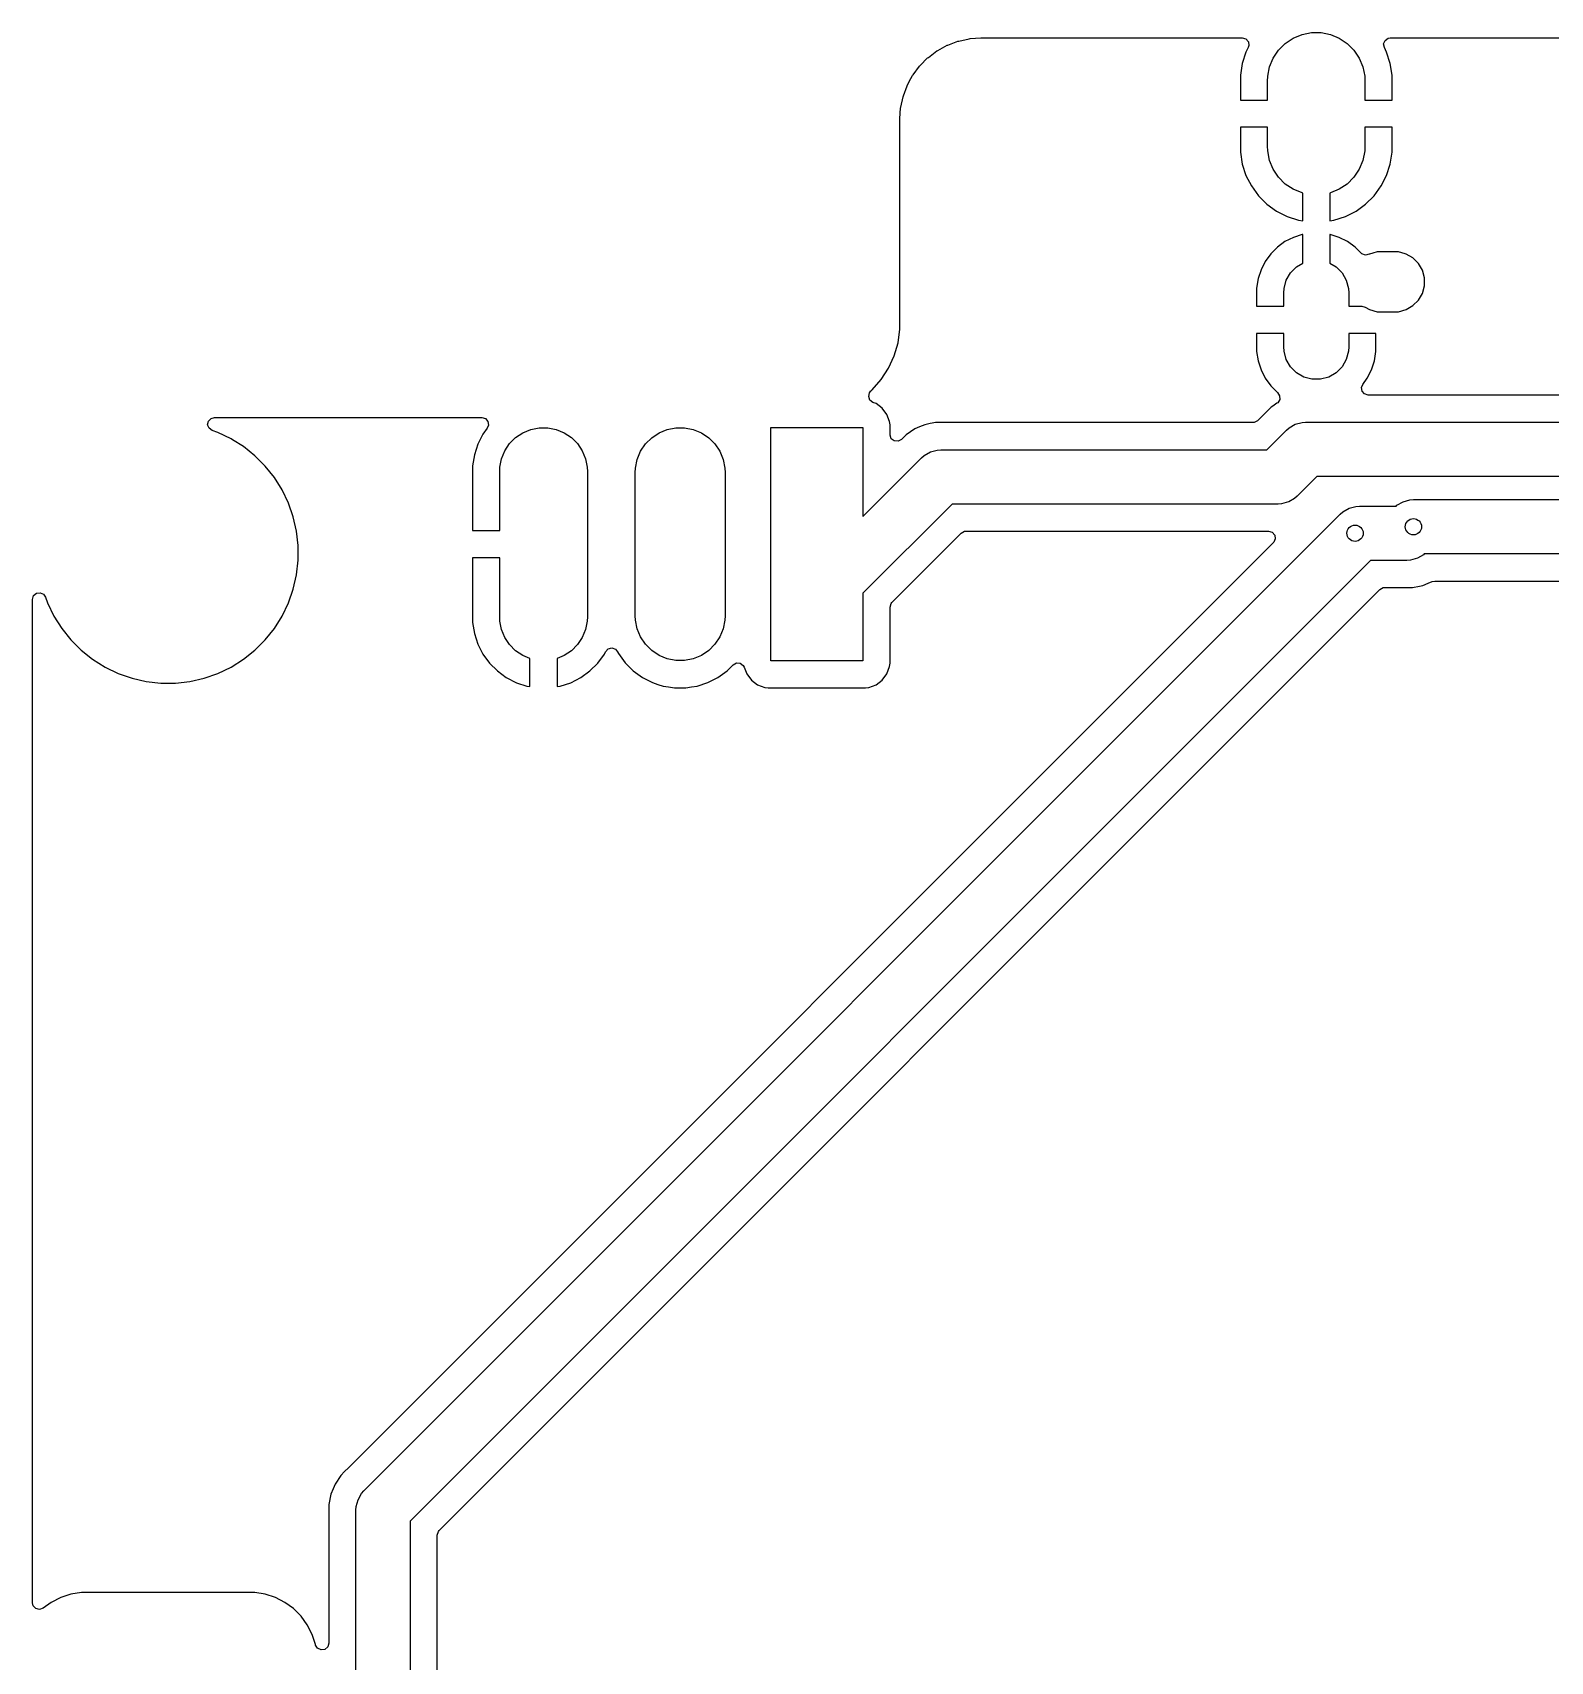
# Model space of a CAD drawing. Extents: x 4.04 to 6.24, y -5.22 to -2.73.
# Drawn here: x 4.035 to 5.138, y -3.915 to -2.732 of the extents above; entities that cross this region are included whole.
import ezdxf

# ---------------------------------------------------------------- set-up
doc = ezdxf.new("R2010")
doc.units = 0
doc.header["$MEASUREMENT"] = 0
doc.layers.add('BLACK', color=7, linetype='CONTINUOUS')

msp = doc.modelspace()

# ---------------------------------------------------------------- linework, layer by layer
at = {"layer": 'BLACK', "linetype": 'CONTINUOUS'}
for p, q in [((4.6928, -2.7454), (4.6996, -2.7417)), ((4.6996, -2.7417), (4.7002, -2.7415)), ((4.7002, -2.7415), (4.7075, -2.7388)), ((4.7075, -2.7388), (4.7081, -2.7386)), ((4.7081, -2.7386), (4.7157, -2.7369)), ((4.7157, -2.7369), (4.7164, -2.7368)), ((4.7164, -2.7368), (4.7242, -2.7363)), ((4.7242, -2.7363), (4.7246, -2.7362)), ((4.7246, -2.7362), (4.727, -2.7362)), ((4.727, -2.7362), (4.9139, -2.7362)), ((4.9139, -2.7362), (4.9166, -2.737)), ((4.9166, -2.737), (4.9184, -2.7391)), ((4.9188, -2.7418), (4.9183, -2.7433)), ((4.9184, -2.7391), (4.9188, -2.7418)), ((4.9403, -2.7452), (4.9452, -2.7403)), ((4.9452, -2.7403), (4.951, -2.7365)), ((4.951, -2.7365), (4.9574, -2.7338)), ((4.9574, -2.7338), (4.9642, -2.7325)), ((4.9642, -2.7325), (4.9712, -2.7325)), ((4.9712, -2.7325), (4.978, -2.7338)), ((4.978, -2.7338), (4.9844, -2.7365)), ((4.9844, -2.7365), (4.9902, -2.7403)), ((4.9902, -2.7403), (4.9951, -2.7452)), ((5.0166, -2.7406), (5.0177, -2.7381)), ((5.0172, -2.7433), (5.0166, -2.7406)), ((5.0177, -2.7381), (5.0199, -2.7365)), ((5.0199, -2.7365), (5.0215, -2.7362)), ((5.0215, -2.7362), (5.2541, -2.7362)), ((4.68, -2.7564), (4.6855, -2.7509)), ((4.6855, -2.7509), (4.686, -2.7505)), ((4.686, -2.7505), (4.6922, -2.7458)), ((4.6922, -2.7458), (4.6928, -2.7454)), ((4.914, -2.7548), (4.9126, -2.7634)), ((4.9166, -2.7466), (4.914, -2.7548)), ((4.9183, -2.7433), (4.9166, -2.7466)), ((4.9338, -2.7574), (4.9365, -2.751)), ((4.9365, -2.751), (4.9403, -2.7452)), ((4.9951, -2.7452), (4.999, -2.751)), ((4.999, -2.751), (5.0016, -2.7574)), ((5.0188, -2.7466), (5.0172, -2.7433)), ((5.0215, -2.7548), (5.0188, -2.7466)), ((5.0228, -2.7634), (5.0215, -2.7548)), ((4.6709, -2.7704), (4.6733, -2.7659)), ((4.6733, -2.7659), (4.6746, -2.7637)), ((4.6746, -2.7637), (4.675, -2.7631)), ((4.675, -2.7631), (4.6796, -2.7569)), ((4.6796, -2.7569), (4.68, -2.7564)), ((4.9126, -2.7634), (4.9126, -2.7815)), ((4.9323, -2.7677), (4.9325, -2.7642)), ((4.9325, -2.7642), (4.9338, -2.7574)), ((5.0016, -2.7574), (5.003, -2.7642)), ((5.003, -2.7642), (5.0031, -2.7677)), ((5.0228, -2.7815), (5.0228, -2.7634)), ((4.6677, -2.779), (4.6679, -2.7783)), ((4.6679, -2.7783), (4.6706, -2.7711)), ((4.6706, -2.7711), (4.6709, -2.7704)), ((4.9323, -2.7815), (4.9323, -2.7677)), ((5.0031, -2.7677), (5.0031, -2.7815)), ((4.6654, -2.7951), (4.6659, -2.7872)), ((4.6659, -2.7872), (4.666, -2.7865)), ((4.6659, -2.7872), (4.6659, -2.7872)), ((4.6659, -2.7872), (4.6659, -2.7872)), ((4.666, -2.7865), (4.6677, -2.779)), ((4.9126, -2.7815), (4.9323, -2.7815)), ((5.0031, -2.7815), (5.0228, -2.7815)), ((4.6654, -2.7954), (4.6654, -2.7951)), ((4.6654, -2.9403), (4.6654, -2.7954)), ((4.9126, -2.8012), (4.9126, -2.8193)), ((4.9323, -2.8012), (4.9126, -2.8012)), ((4.9323, -2.815), (4.9323, -2.8012)), ((5.0228, -2.8012), (5.0031, -2.8012)), ((5.0031, -2.8012), (5.0031, -2.815)), ((5.0228, -2.8193), (5.0228, -2.8012)), ((4.9126, -2.8193), (4.914, -2.8279)), ((4.9325, -2.8184), (4.9323, -2.815)), ((4.9338, -2.8252), (4.9325, -2.8184)), ((4.9365, -2.8317), (4.9338, -2.8252)), ((5.0016, -2.8252), (4.999, -2.8317)), ((5.003, -2.8184), (5.0016, -2.8252)), ((5.0031, -2.815), (5.003, -2.8184)), ((5.0215, -2.8279), (5.0228, -2.8193)), ((4.914, -2.8279), (4.9166, -2.8361)), ((4.9166, -2.8361), (4.9206, -2.8438)), ((4.9403, -2.8374), (4.9365, -2.8317)), ((4.9452, -2.8424), (4.9403, -2.8374)), ((4.9951, -2.8374), (4.9902, -2.8424)), ((4.999, -2.8317), (4.9951, -2.8374)), ((5.0149, -2.8438), (5.0188, -2.8361)), ((5.0188, -2.8361), (5.0215, -2.8279)), ((4.9206, -2.8438), (4.9257, -2.8509)), ((4.951, -2.8462), (4.9452, -2.8424)), ((4.9574, -2.8489), (4.951, -2.8462)), ((4.9579, -2.849), (4.9574, -2.8489)), ((4.9579, -2.8692), (4.9579, -2.849)), ((4.978, -2.8489), (4.9776, -2.849)), ((4.9776, -2.849), (4.9776, -2.8692)), ((4.9844, -2.8462), (4.978, -2.8489)), ((4.9902, -2.8424), (4.9844, -2.8462)), ((5.0098, -2.8509), (5.0149, -2.8438)), ((4.9257, -2.8509), (4.9318, -2.857)), ((4.9318, -2.857), (4.9388, -2.8621)), ((4.9966, -2.8621), (5.0036, -2.857)), ((5.0036, -2.857), (5.0098, -2.8509)), ((4.9388, -2.8621), (4.9466, -2.866)), ((4.9466, -2.866), (4.9548, -2.8687)), ((4.9548, -2.8687), (4.9579, -2.8692)), ((4.9776, -2.8692), (4.9806, -2.8687)), ((4.9806, -2.8687), (4.9889, -2.866)), ((4.9889, -2.866), (4.9966, -2.8621)), ((4.945, -2.8842), (4.9395, -2.8882)), ((4.9511, -2.8811), (4.945, -2.8842)), ((4.9576, -2.879), (4.9511, -2.8811)), ((4.9576, -2.879), (4.9576, -2.879)), ((4.9579, -2.879), (4.9576, -2.879)), ((4.9579, -2.8999), (4.9579, -2.879)), ((4.9579, -2.879), (4.9579, -2.879)), ((4.9779, -2.879), (4.9776, -2.879)), ((4.9776, -2.879), (4.9776, -2.8999)), ((4.9843, -2.8811), (4.9779, -2.879)), ((4.9779, -2.879), (4.9779, -2.879)), ((4.9904, -2.8842), (4.9843, -2.8811)), ((4.9959, -2.8882), (4.9904, -2.8842)), ((4.9347, -2.893), (4.9307, -2.8986)), ((4.9395, -2.8882), (4.9347, -2.893)), ((5.0003, -2.8926), (4.9959, -2.8882)), ((5.0009, -2.8931), (5.0003, -2.8926)), ((5.0035, -2.894), (5.0009, -2.8931)), ((5.0062, -2.8933), (5.0035, -2.894)), ((5.0064, -2.8932), (5.0062, -2.8933)), ((5.0088, -2.8926), (5.0064, -2.8932)), ((5.0064, -2.8932), (5.0064, -2.8932)), ((5.0119, -2.8917), (5.0088, -2.8926)), ((5.0275, -2.8917), (5.0119, -2.8917)), ((5.0324, -2.893), (5.0275, -2.8917)), ((5.033, -2.8932), (5.0324, -2.893)), ((5.0379, -2.896), (5.033, -2.8932)), ((5.033, -2.8932), (5.033, -2.8932)), ((5.0419, -2.9001), (5.0379, -2.896)), ((5.0379, -2.896), (5.0379, -2.896)), ((5.0379, -2.896), (5.0379, -2.896)), ((4.9276, -2.9046), (4.9255, -2.9111)), ((4.9307, -2.8986), (4.9276, -2.9046)), ((4.9459, -2.9122), (4.949, -2.9069)), ((4.949, -2.9069), (4.9533, -2.9025)), ((4.9533, -2.9025), (4.9579, -2.8999)), ((4.9776, -2.8999), (4.9821, -2.9025)), ((4.9821, -2.9025), (4.9865, -2.9069)), ((4.9865, -2.9069), (4.9895, -2.9122)), ((5.0448, -2.905), (5.0419, -2.9001)), ((5.0463, -2.9105), (5.0448, -2.905)), ((4.9255, -2.9111), (4.9244, -2.9179)), ((4.9244, -2.9179), (4.9244, -2.9311)), ((4.9441, -2.9213), (4.9443, -2.9182)), ((4.9443, -2.9182), (4.9459, -2.9122)), ((4.9895, -2.9122), (4.9911, -2.9182)), ((4.9911, -2.9182), (4.9913, -2.9213)), ((5.0448, -2.9218), (5.0463, -2.9162)), ((5.0463, -2.9162), (5.0463, -2.9105)), ((4.9244, -2.9311), (4.9441, -2.9311)), ((4.9441, -2.9311), (4.9441, -2.9213)), ((4.9913, -2.9213), (4.9913, -2.9311)), ((4.9913, -2.9311), (5.0008, -2.9311)), ((5.0008, -2.9311), (5.0032, -2.9318)), ((5.0032, -2.9318), (5.0064, -2.9336)), ((5.033, -2.9336), (5.0379, -2.9307)), ((5.0379, -2.9307), (5.0419, -2.9267)), ((5.0419, -2.9267), (5.0448, -2.9218)), ((4.6654, -2.9429), (4.6654, -2.9403)), ((4.6654, -2.9478), (4.6654, -2.9429)), ((5.0064, -2.9336), (5.0119, -2.9351)), ((5.0119, -2.9351), (5.0119, -2.9351)), ((5.0119, -2.9351), (5.0275, -2.9351)), ((5.0275, -2.9351), (5.033, -2.9336)), ((5.0275, -2.9351), (5.0275, -2.9351)), ((4.664, -2.9576), (4.6654, -2.9478)), ((4.9441, -2.9508), (4.9244, -2.9508)), ((4.9244, -2.9508), (4.9244, -2.964)), ((4.9441, -2.9606), (4.9441, -2.9508)), ((5.011, -2.9508), (4.9913, -2.9508)), ((4.9913, -2.9508), (4.9913, -2.9606)), ((5.011, -2.964), (5.011, -2.9508)), ((4.6571, -2.976), (4.6612, -2.9671)), ((4.6612, -2.9671), (4.664, -2.9576)), ((4.9244, -2.964), (4.9255, -2.9708)), ((4.9443, -2.9637), (4.9441, -2.9606)), ((4.9459, -2.9697), (4.9443, -2.9637)), ((4.9911, -2.9637), (4.9895, -2.9697)), ((4.9913, -2.9606), (4.9911, -2.9637)), ((5.01, -2.9708), (5.011, -2.964)), ((4.6518, -2.9843), (4.6571, -2.976)), ((4.9255, -2.9708), (4.9276, -2.9773)), ((4.9276, -2.9773), (4.9307, -2.9833)), ((4.949, -2.975), (4.9459, -2.9697)), ((4.9533, -2.9794), (4.949, -2.975)), ((4.9587, -2.9825), (4.9533, -2.9794)), ((4.9821, -2.9794), (4.9768, -2.9825)), ((4.9865, -2.975), (4.9821, -2.9794)), ((4.9895, -2.9697), (4.9865, -2.975)), ((5.0048, -2.9833), (5.0079, -2.9773)), ((5.0079, -2.9773), (5.01, -2.9708)), ((4.6453, -2.9918), (4.6518, -2.9843)), ((4.9307, -2.9833), (4.9347, -2.9888)), ((4.9347, -2.9888), (4.9395, -2.9937)), ((4.9646, -2.984), (4.9587, -2.9825)), ((4.9708, -2.984), (4.9646, -2.984)), ((4.9768, -2.9825), (4.9708, -2.984)), ((5.0006, -2.99), (5.0015, -2.9879)), ((5.001, -2.9928), (5.0006, -2.99)), ((5.0015, -2.9879), (5.0048, -2.9833)), ((4.6427, -2.9967), (4.6432, -2.994)), ((4.6436, -2.9992), (4.6427, -2.9967)), ((4.6432, -2.994), (4.6443, -2.9926)), ((4.6458, -3.0009), (4.6436, -2.9992)), ((4.6443, -2.9926), (4.6445, -2.9925)), ((4.6445, -2.9925), (4.6453, -2.9918)), ((4.648, -3.0017), (4.6458, -3.0009)), ((4.6525, -3.0051), (4.648, -3.0017)), ((4.648, -3.0017), (4.648, -3.0017)), ((4.9392, -3.0015), (4.9362, -3.0036)), ((4.9397, -3.0012), (4.9392, -3.0015)), ((4.9395, -2.9937), (4.9396, -2.9938)), ((4.9396, -2.9938), (4.9411, -2.9961)), ((4.9412, -2.9988), (4.9397, -3.0012)), ((4.9411, -2.9961), (4.9412, -2.9988)), ((5.0028, -2.9948), (5.001, -2.9928)), ((5.0054, -2.9956), (5.0028, -2.9948)), ((5.2695, -2.9956), (5.0054, -2.9956)), ((4.1626, -3.0172), (4.1632, -3.0145)), ((4.1632, -3.0145), (4.1651, -3.0125)), ((4.1651, -3.0125), (4.1675, -3.0118)), ((4.1675, -3.0118), (4.3617, -3.0118)), ((4.3617, -3.0118), (4.3644, -3.0126)), ((4.3644, -3.0126), (4.3662, -3.0147)), ((4.3662, -3.0147), (4.3666, -3.0174)), ((4.6559, -3.0096), (4.6525, -3.0051)), ((4.6525, -3.0051), (4.6525, -3.0051)), ((4.6578, -3.0147), (4.6559, -3.0096)), ((4.6559, -3.0096), (4.6559, -3.0096)), ((4.6579, -3.0149), (4.6578, -3.0147)), ((4.6582, -3.0171), (4.6579, -3.0149)), ((4.9251, -3.0142), (4.9227, -3.0155)), ((4.9349, -3.0044), (4.9251, -3.0142)), ((4.9362, -3.0036), (4.9349, -3.0044)), ((4.9349, -3.0044), (4.9349, -3.0044)), ((4.9362, -3.0036), (4.9362, -3.0036)), ((4.1637, -3.0197), (4.1626, -3.0172)), ((4.1659, -3.0213), (4.1637, -3.0197)), ((4.1701, -3.0228), (4.1659, -3.0213)), ((4.1796, -3.0274), (4.1701, -3.0228)), ((4.3625, -3.024), (4.3588, -3.0313)), ((4.3657, -3.0196), (4.3625, -3.024)), ((4.3666, -3.0174), (4.3657, -3.0196)), ((4.3819, -3.0308), (4.3863, -3.0264)), ((4.3863, -3.0264), (4.3915, -3.0229)), ((4.3915, -3.0229), (4.3973, -3.0205)), ((4.3973, -3.0205), (4.4034, -3.0193)), ((4.4034, -3.0193), (4.4097, -3.0193)), ((4.4097, -3.0193), (4.4158, -3.0205)), ((4.4158, -3.0205), (4.4216, -3.0229)), ((4.4216, -3.0229), (4.4268, -3.0264)), ((4.4268, -3.0264), (4.4312, -3.0308)), ((4.4805, -3.0311), (4.4851, -3.0266)), ((4.4851, -3.0266), (4.4904, -3.023)), ((4.4904, -3.023), (4.4963, -3.0206)), ((4.4963, -3.0206), (4.5026, -3.0193)), ((4.5026, -3.0193), (4.509, -3.0193)), ((4.509, -3.0193), (4.5153, -3.0206)), ((4.5153, -3.0206), (4.5212, -3.023)), ((4.5212, -3.023), (4.5265, -3.0266)), ((4.5265, -3.0266), (4.531, -3.0311)), ((4.5715, -3.1885), (4.5715, -3.0192)), ((4.5715, -3.0192), (4.6385, -3.0192)), ((4.6385, -3.0192), (4.6385, -3.0837)), ((4.6582, -3.0173), (4.6582, -3.0171)), ((4.6582, -3.0243), (4.6582, -3.0173)), ((4.6582, -3.0173), (4.6582, -3.0173)), ((4.6582, -3.0247), (4.6582, -3.0243)), ((4.6591, -3.0273), (4.6582, -3.0247)), ((4.6699, -3.0244), (4.6665, -3.0278)), ((4.6763, -3.0201), (4.6699, -3.0244)), ((4.6699, -3.0244), (4.6699, -3.0244)), ((4.6796, -3.0187), (4.6763, -3.0201)), ((4.6763, -3.0201), (4.6763, -3.0201)), ((4.6814, -3.018), (4.6796, -3.0187)), ((4.6835, -3.0171), (4.6814, -3.018)), ((4.6814, -3.018), (4.6814, -3.018)), ((4.6874, -3.0163), (4.6835, -3.0171)), ((4.6835, -3.0171), (4.6835, -3.0171)), ((4.6887, -3.0161), (4.6874, -3.0163)), ((4.6911, -3.0156), (4.6887, -3.0161)), ((4.9217, -3.0156), (4.6911, -3.0156)), ((4.9227, -3.0155), (4.9217, -3.0156)), ((4.9318, -3.0353), (4.9461, -3.0211)), ((4.9461, -3.0211), (4.948, -3.0194)), ((4.948, -3.0194), (4.9525, -3.0168)), ((4.948, -3.0194), (4.948, -3.0194)), ((4.9525, -3.0168), (4.9574, -3.0155)), ((4.9574, -3.0155), (4.96, -3.0153)), ((4.9574, -3.0155), (4.9574, -3.0155)), ((4.96, -3.0153), (5.765, -3.0153)), ((4.1807, -3.028), (4.1796, -3.0274)), ((4.1886, -3.033), (4.1807, -3.028)), ((4.1969, -3.0397), (4.1886, -3.033)), ((4.3588, -3.0313), (4.3563, -3.039)), ((4.3761, -3.0418), (4.3785, -3.036)), ((4.3785, -3.036), (4.3819, -3.0308)), ((4.4312, -3.0308), (4.4347, -3.036)), ((4.4347, -3.036), (4.4371, -3.0418)), ((4.4745, -3.0424), (4.477, -3.0364)), ((4.477, -3.0364), (4.4805, -3.0311)), ((4.531, -3.0311), (4.5346, -3.0364)), ((4.5346, -3.0364), (4.5371, -3.0424)), ((4.6613, -3.0289), (4.6591, -3.0273)), ((4.6641, -3.0291), (4.6613, -3.0289)), ((4.6665, -3.0278), (4.6641, -3.0291)), ((4.683, -3.0394), (4.6875, -3.0368)), ((4.6875, -3.0368), (4.6924, -3.0355)), ((4.6924, -3.0355), (4.695, -3.0353)), ((4.6924, -3.0355), (4.6924, -3.0355)), ((4.695, -3.0353), (4.9318, -3.0353)), ((4.2044, -3.0472), (4.1969, -3.0397)), ((4.2111, -3.0555), (4.2044, -3.0472)), ((4.3563, -3.039), (4.355, -3.047)), ((4.355, -3.047), (4.355, -3.094)), ((4.3747, -3.0511), (4.3748, -3.0479)), ((4.3748, -3.0479), (4.3761, -3.0418)), ((4.4371, -3.0418), (4.4383, -3.0479)), ((4.4383, -3.0479), (4.4385, -3.0511)), ((4.4731, -3.0519), (4.4733, -3.0486)), ((4.4733, -3.0486), (4.4745, -3.0424)), ((4.5371, -3.0424), (4.5383, -3.0486)), ((4.5383, -3.0486), (4.5385, -3.0519)), ((4.6385, -3.0837), (4.6811, -3.0411)), ((4.6811, -3.0411), (4.683, -3.0394)), ((4.683, -3.0394), (4.683, -3.0394)), ((4.2167, -3.0644), (4.2111, -3.0555)), ((4.3747, -3.094), (4.3747, -3.0511)), ((4.4385, -3.0511), (4.4385, -3.1566)), ((4.4731, -3.1558), (4.4731, -3.0519)), ((4.5385, -3.0519), (4.5385, -3.1558)), ((4.9682, -3.0547), (4.9539, -3.0689)), ((5.7568, -3.0547), (4.9682, -3.0547)), ((4.2213, -3.074), (4.2167, -3.0644)), ((4.2248, -3.084), (4.2213, -3.074)), ((4.9475, -3.0732), (4.9426, -3.0745)), ((4.9478, -3.073), (4.9475, -3.0732)), ((4.952, -3.0706), (4.9478, -3.073)), ((4.9539, -3.0689), (4.952, -3.0706)), ((4.952, -3.0706), (4.952, -3.0706)), ((5.0263, -3.0756), (5.0308, -3.073)), ((5.0308, -3.073), (5.0358, -3.0717)), ((5.0358, -3.0717), (5.0383, -3.0715)), ((5.0383, -3.0715), (5.3511, -3.0715)), ((4.2272, -3.0944), (4.2248, -3.084)), ((4.2761, -3.7911), (4.9852, -3.082)), ((4.7032, -3.0747), (4.6385, -3.1394)), ((4.94, -3.0747), (4.7032, -3.0747)), ((4.9426, -3.0745), (4.94, -3.0747)), ((4.9426, -3.0745), (4.9426, -3.0745)), ((4.9852, -3.082), (4.9871, -3.0803)), ((4.9871, -3.0803), (4.9916, -3.0777)), ((4.9871, -3.0803), (4.9871, -3.0803)), ((4.9916, -3.0777), (4.9965, -3.0764)), ((4.9965, -3.0764), (4.9991, -3.0762)), ((4.9965, -3.0764), (4.9965, -3.0764)), ((4.9991, -3.0762), (5.0257, -3.0762)), ((5.0257, -3.0762), (5.0263, -3.0756)), ((4.2284, -3.1049), (4.2272, -3.0944)), ((4.355, -3.094), (4.3747, -3.094)), ((4.6596, -3.1461), (4.7099, -3.0958)), ((4.7099, -3.0958), (4.7123, -3.0945)), ((4.7123, -3.0945), (4.7133, -3.0944)), ((4.7133, -3.0944), (4.9331, -3.0944)), ((4.9331, -3.0944), (4.9358, -3.0952)), ((4.9358, -3.0952), (4.9376, -3.0972)), ((4.9376, -3.0972), (4.938, -3.1)), ((4.2284, -3.1155), (4.2284, -3.1049)), ((4.9366, -3.1027), (4.2649, -3.7744)), ((4.9368, -3.1025), (4.9366, -3.1027)), ((4.938, -3.1), (4.9368, -3.1025)), ((4.2272, -3.1261), (4.2284, -3.1155)), ((5.0072, -3.1156), (4.3097, -3.8132)), ((4.3747, -3.1137), (4.355, -3.1137)), ((4.355, -3.1137), (4.355, -3.1606)), ((4.3747, -3.1566), (4.3747, -3.1137)), ((5.0336, -3.1156), (5.0072, -3.1156)), ((5.0362, -3.1154), (5.0336, -3.1156)), ((5.0412, -3.1141), (5.0362, -3.1154)), ((5.0456, -3.1115), (5.0412, -3.1141)), ((5.0462, -3.1109), (5.0456, -3.1115)), ((5.3588, -3.1109), (5.0462, -3.1109)), ((4.2248, -3.1364), (4.2272, -3.1261)), ((5.0451, -3.1338), (5.049, -3.1322)), ((5.049, -3.1322), (5.0519, -3.131)), ((5.0519, -3.131), (5.0538, -3.1306)), ((5.0538, -3.1306), (5.3627, -3.1306)), ((4.0355, -3.1439), (4.0362, -3.1412)), ((4.0355, -3.8723), (4.0355, -3.1439)), ((4.0362, -3.1412), (4.0383, -3.1394)), ((4.0383, -3.1394), (4.041, -3.1391)), ((4.041, -3.1391), (4.0435, -3.1402)), ((4.0435, -3.1402), (4.0449, -3.1423)), ((4.0449, -3.1423), (4.0464, -3.1465)), ((4.2213, -3.1465), (4.2248, -3.1364)), ((4.3308, -3.8199), (5.014, -3.1367)), ((4.6385, -3.1394), (4.6385, -3.1885)), ((5.014, -3.1367), (5.0164, -3.1354)), ((5.0164, -3.1354), (5.0174, -3.1353)), ((5.0174, -3.1353), (5.0375, -3.1353)), ((5.0375, -3.1353), (5.0426, -3.1343)), ((5.0426, -3.1343), (5.0451, -3.1338)), ((4.0464, -3.1465), (4.0464, -3.1465)), ((4.0464, -3.1465), (4.0464, -3.1465)), ((4.0464, -3.1465), (4.051, -3.156)), ((4.051, -3.156), (4.051, -3.156)), ((4.051, -3.156), (4.0567, -3.165)), ((4.2111, -3.165), (4.2167, -3.156)), ((4.2167, -3.156), (4.2213, -3.1465)), ((4.3748, -3.1597), (4.3747, -3.1566)), ((4.4385, -3.1566), (4.4383, -3.1597)), ((4.4733, -3.159), (4.4731, -3.1558)), ((4.5385, -3.1558), (4.5383, -3.159)), ((4.6582, -3.1496), (4.6589, -3.1469)), ((4.6582, -3.1903), (4.6582, -3.1496)), ((4.6589, -3.1469), (4.6596, -3.1461)), ((4.0567, -3.165), (4.0633, -3.1733)), ((4.2044, -3.1733), (4.2111, -3.165)), ((4.355, -3.1606), (4.3563, -3.1687)), ((4.3563, -3.1687), (4.3588, -3.1764)), ((4.3761, -3.1658), (4.3748, -3.1597)), ((4.3785, -3.1716), (4.3761, -3.1658)), ((4.4371, -3.1658), (4.4347, -3.1716)), ((4.4383, -3.1597), (4.4371, -3.1658)), ((4.4745, -3.1653), (4.4733, -3.159)), ((4.477, -3.1712), (4.4745, -3.1653)), ((4.5371, -3.1653), (4.5346, -3.1712)), ((4.5383, -3.159), (4.5371, -3.1653)), ((4.0633, -3.1733), (4.0708, -3.1808)), ((4.0708, -3.1808), (4.0791, -3.1874)), ((4.1886, -3.1874), (4.1969, -3.1808)), ((4.1969, -3.1808), (4.2044, -3.1733)), ((4.3588, -3.1764), (4.3625, -3.1836)), ((4.3819, -3.1768), (4.3785, -3.1716)), ((4.3863, -3.1812), (4.3819, -3.1768)), ((4.4312, -3.1768), (4.4268, -3.1812)), ((4.4347, -3.1716), (4.4312, -3.1768)), ((4.4516, -3.1819), (4.4535, -3.1799)), ((4.4535, -3.1799), (4.4561, -3.1792)), ((4.4561, -3.1792), (4.4587, -3.1801)), ((4.4587, -3.1801), (4.4603, -3.1819)), ((4.4805, -3.1765), (4.477, -3.1712)), ((4.4851, -3.181), (4.4805, -3.1765)), ((4.531, -3.1765), (4.5265, -3.181)), ((4.5346, -3.1712), (4.531, -3.1765)), ((4.0791, -3.1874), (4.0881, -3.1931)), ((4.1796, -3.1931), (4.1886, -3.1874)), ((4.3625, -3.1836), (4.3672, -3.1902)), ((4.3672, -3.1902), (4.3672, -3.1902)), ((4.3672, -3.1902), (4.373, -3.1959)), ((4.3915, -3.1847), (4.3863, -3.1812)), ((4.3967, -3.1868), (4.3915, -3.1847)), ((4.3967, -3.2072), (4.3967, -3.1868)), ((4.4216, -3.1847), (4.4164, -3.1868)), ((4.4164, -3.1868), (4.4164, -3.2072)), ((4.4268, -3.1812), (4.4216, -3.1847)), ((4.4402, -3.1959), (4.4459, -3.1902)), ((4.4459, -3.1902), (4.4507, -3.1836)), ((4.4459, -3.1902), (4.4459, -3.1902)), ((4.4507, -3.1836), (4.4516, -3.1819)), ((4.4603, -3.1819), (4.461, -3.1832)), ((4.461, -3.1832), (4.461, -3.1832)), ((4.461, -3.1832), (4.4658, -3.1899)), ((4.4658, -3.1899), (4.4717, -3.1957)), ((4.4904, -3.1846), (4.4851, -3.181)), ((4.4963, -3.1871), (4.4904, -3.1846)), ((4.5026, -3.1883), (4.4963, -3.1871)), ((4.509, -3.1883), (4.5026, -3.1883)), ((4.5153, -3.1871), (4.509, -3.1883)), ((4.5212, -3.1846), (4.5153, -3.1871)), ((4.5265, -3.181), (4.5212, -3.1846)), ((4.5399, -3.1957), (4.5442, -3.1914)), ((4.5442, -3.1914), (4.5466, -3.1901)), ((4.5466, -3.1901), (4.5494, -3.1903)), ((4.5494, -3.1903), (4.5516, -3.1919)), ((4.5516, -3.1919), (4.5523, -3.1932)), ((4.6385, -3.1885), (4.5715, -3.1885)), ((4.6579, -3.1927), (4.6582, -3.1903)), ((4.0881, -3.1931), (4.0976, -3.1977)), ((4.0976, -3.1977), (4.1049, -3.2002)), ((4.1049, -3.2002), (4.1077, -3.2012)), ((4.1077, -3.2012), (4.1077, -3.2012)), ((4.1077, -3.2012), (4.1077, -3.2012)), ((4.1077, -3.2012), (4.1077, -3.2012)), ((4.1077, -3.2012), (4.118, -3.2036)), ((4.118, -3.2036), (4.1286, -3.2047)), ((4.1392, -3.2047), (4.1497, -3.2036)), ((4.1497, -3.2036), (4.1601, -3.2012)), ((4.1601, -3.2012), (4.1701, -3.1977)), ((4.1701, -3.1977), (4.1796, -3.1931)), ((4.373, -3.1959), (4.3795, -3.2007)), ((4.3795, -3.2007), (4.3868, -3.2044)), ((4.3868, -3.2044), (4.3945, -3.2069)), ((4.4187, -3.2069), (4.4264, -3.2044)), ((4.4264, -3.2044), (4.4336, -3.2007)), ((4.4336, -3.2007), (4.4402, -3.1959)), ((4.4402, -3.1959), (4.4402, -3.1959)), ((4.4717, -3.1957), (4.4783, -3.2006)), ((4.4783, -3.2006), (4.4842, -3.2036)), ((4.4842, -3.2036), (4.4857, -3.2043)), ((4.4857, -3.2043), (4.4896, -3.2056)), ((4.5181, -3.2069), (4.5259, -3.2043)), ((4.5259, -3.2043), (4.5332, -3.2006)), ((4.5332, -3.2006), (4.5399, -3.1957)), ((4.5523, -3.1932), (4.5541, -3.198)), ((4.5541, -3.198), (4.5541, -3.198)), ((4.5541, -3.198), (4.5575, -3.2025)), ((4.5575, -3.2025), (4.5575, -3.2025)), ((4.5575, -3.2025), (4.562, -3.2059)), ((4.648, -3.2059), (4.6525, -3.2025)), ((4.6525, -3.2025), (4.6559, -3.198)), ((4.6559, -3.198), (4.6579, -3.1927)), ((4.1286, -3.2047), (4.1286, -3.2047)), ((4.1286, -3.2047), (4.1286, -3.2047)), ((4.1286, -3.2047), (4.1392, -3.2047)), ((4.1392, -3.2047), (4.1392, -3.2047)), ((4.3945, -3.2069), (4.3967, -3.2072)), ((4.4164, -3.2072), (4.4187, -3.2069)), ((4.4896, -3.2056), (4.4935, -3.2069)), ((4.4935, -3.2069), (4.4973, -3.2075)), ((4.4973, -3.2075), (4.5017, -3.2082)), ((4.5017, -3.2082), (4.5017, -3.2082)), ((4.5017, -3.2082), (4.5099, -3.2082)), ((4.5099, -3.2082), (4.5139, -3.2075)), ((4.5139, -3.2075), (4.5181, -3.2069)), ((4.562, -3.2059), (4.562, -3.2059)), ((4.562, -3.2059), (4.5673, -3.2079)), ((4.5673, -3.2079), (4.5673, -3.2079)), ((4.5673, -3.2079), (4.5676, -3.2079)), ((4.5676, -3.2079), (4.5697, -3.2082)), ((4.5697, -3.2082), (4.6403, -3.2082)), ((4.6403, -3.2082), (4.6427, -3.2079)), ((4.6427, -3.2079), (4.648, -3.2059)), ((4.2594, -3.7799), (4.2551, -3.7863)), ((4.2621, -3.7771), (4.2594, -3.7799)), ((4.2649, -3.7744), (4.2621, -3.7771)), ((4.2649, -3.7744), (4.2649, -3.7744)), ((4.2521, -3.7935), (4.2506, -3.8011)), ((4.2521, -3.7934), (4.2521, -3.7934)), ((4.2521, -3.7934), (4.2521, -3.7935)), ((4.2521, -3.7935), (4.2521, -3.7935)), ((4.2529, -3.7917), (4.2521, -3.7934)), ((4.253, -3.7914), (4.2529, -3.7917)), ((4.2551, -3.7863), (4.253, -3.7914)), ((4.253, -3.7914), (4.253, -3.7914)), ((4.2551, -3.7863), (4.2551, -3.7863)), ((4.2718, -3.7975), (4.2744, -3.793)), ((4.2744, -3.793), (4.2761, -3.7911)), ((4.2744, -3.793), (4.2744, -3.793)), ((4.2506, -3.8011), (4.2506, -3.9017)), ((4.2703, -3.805), (4.2705, -3.8024)), ((4.2703, -3.9485), (4.2703, -3.805)), ((4.2705, -3.8024), (4.2718, -3.7975)), ((4.2705, -3.8024), (4.2705, -3.8024)), ((4.3097, -3.8132), (4.3097, -3.9567)), ((4.3294, -3.8233), (4.3302, -3.8207)), ((4.3294, -3.9528), (4.3294, -3.8233)), ((4.3302, -3.8207), (4.3308, -3.8199)), ((4.0633, -3.8662), (4.0559, -3.8685)), ((4.0709, -3.8649), (4.0633, -3.8662)), ((4.1968, -3.8649), (4.0709, -3.8649)), ((4.0709, -3.8649), (4.0709, -3.8649)), ((4.2044, -3.8662), (4.1968, -3.8649)), ((4.1968, -3.8649), (4.1968, -3.8649)), ((4.2118, -3.8685), (4.2044, -3.8662)), ((4.036, -3.8746), (4.0355, -3.8723)), ((4.0379, -3.8766), (4.036, -3.8746)), ((4.0406, -3.8772), (4.0379, -3.8766)), ((4.0432, -3.8763), (4.0406, -3.8772)), ((4.049, -3.8721), (4.0432, -3.8763)), ((4.0559, -3.8685), (4.049, -3.8721)), ((4.2187, -3.8721), (4.2118, -3.8685)), ((4.225, -3.8766), (4.2187, -3.8721)), ((4.2305, -3.8821), (4.225, -3.8766)), ((4.235, -3.8884), (4.2305, -3.8821)), ((4.2385, -3.8953), (4.235, -3.8884)), ((4.2409, -3.9026), (4.2385, -3.8953)), ((4.2506, -3.9017), (4.2498, -3.9044)), ((4.241, -3.9028), (4.2409, -3.9026)), ((4.241, -3.9031), (4.241, -3.9028)), ((4.241, -3.9028), (4.241, -3.9028)), ((4.2425, -3.9054), (4.241, -3.9031)), ((4.245, -3.9065), (4.2425, -3.9054)), ((4.2478, -3.9062), (4.245, -3.9065)), ((4.2498, -3.9044), (4.2478, -3.9062))]:
    msp.add_line(p, q, dxfattribs=at)
at = {"layer": 'BLACK'}
for centre in [(5.0383, -3.0912), (4.9959, -3.0959)]:
    msp.add_circle(centre, 0.00591, dxfattribs=at)

doc.saveas('drawing.dxf')
